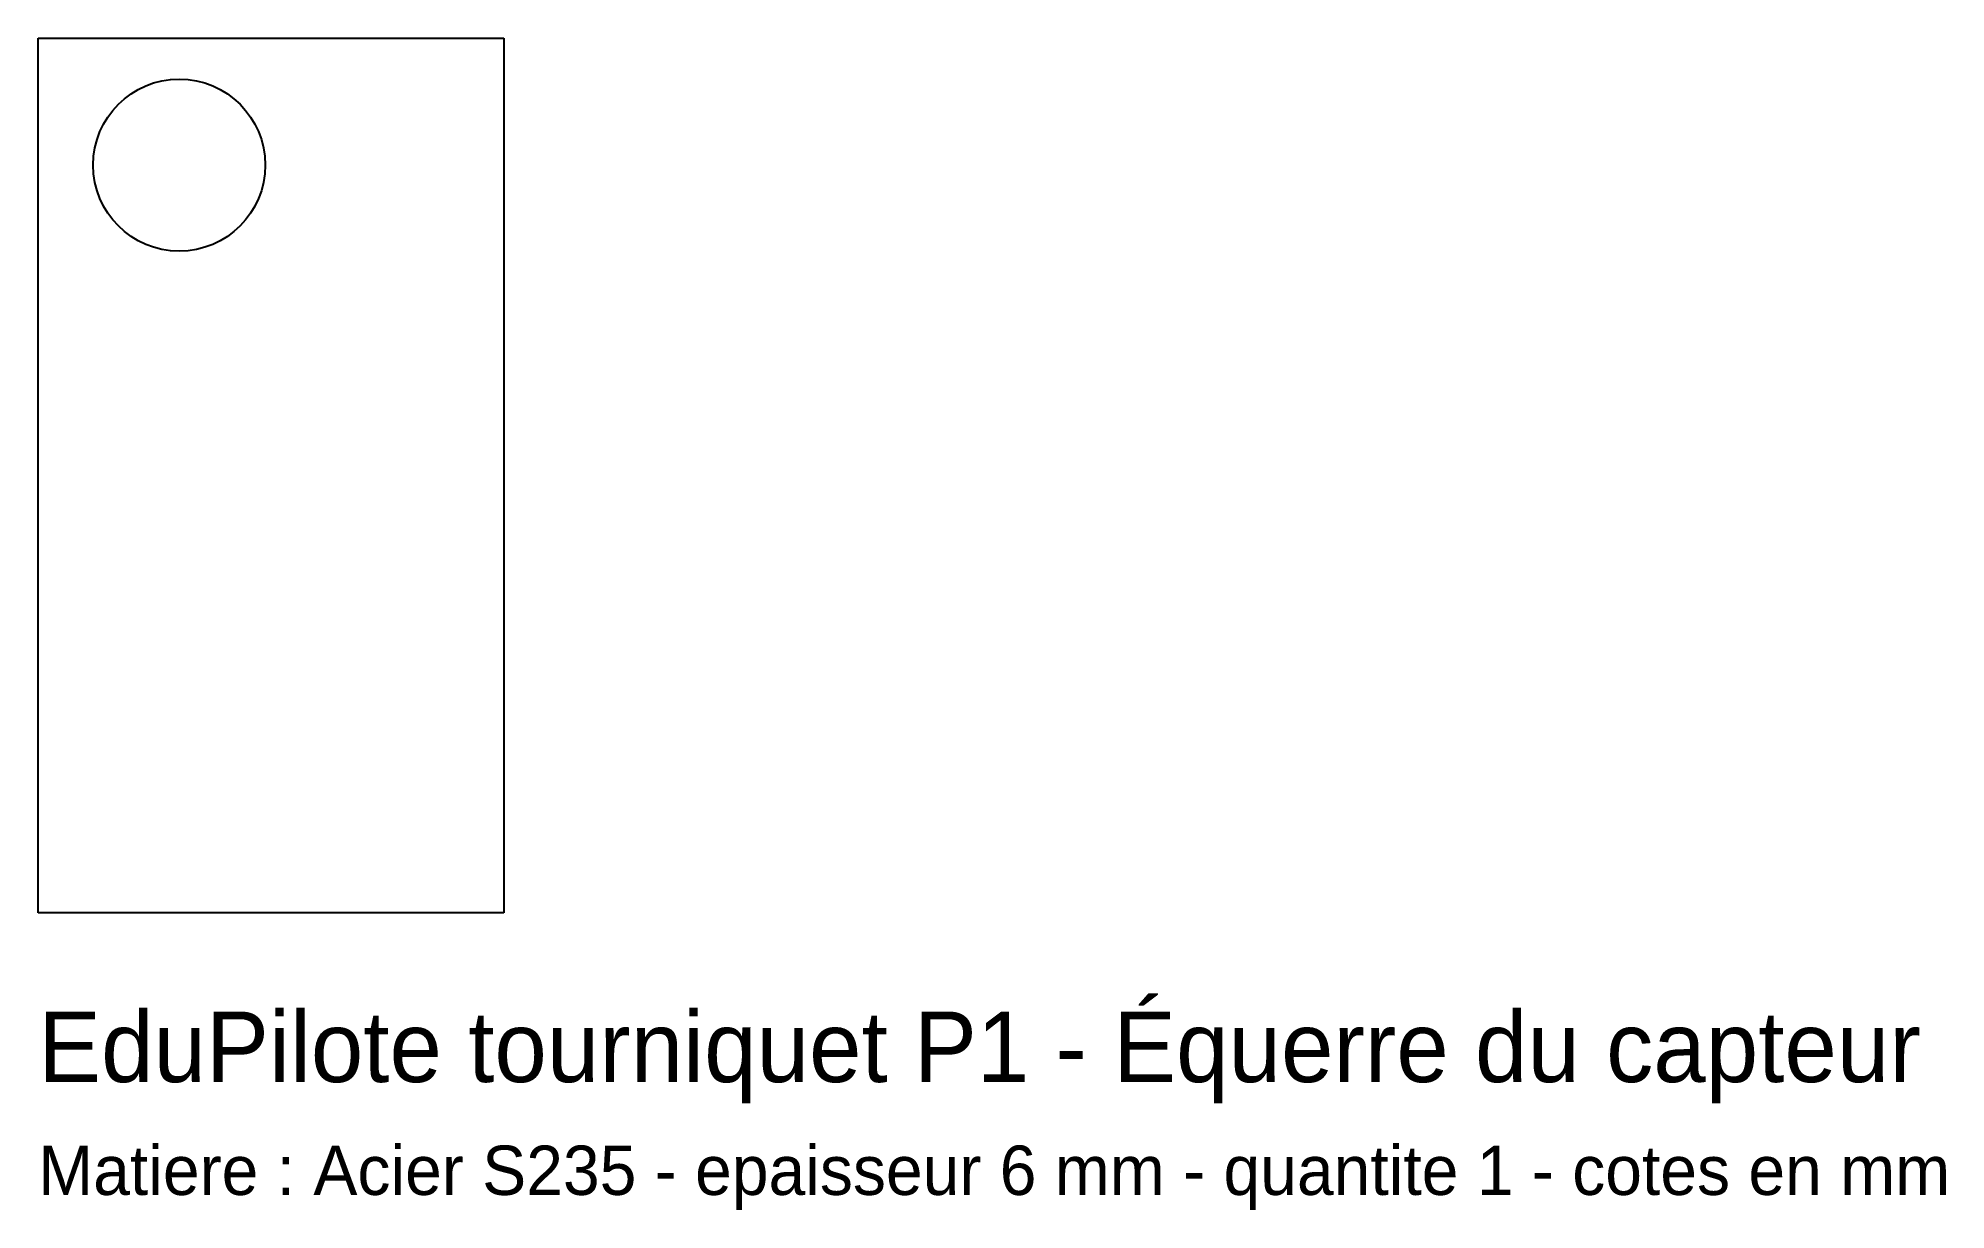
# Model space of a CAD drawing. Header units: millimetres. Extents: x -17 to 119, y -52 to 31.
import ezdxf

# ---------------------------------------------------------------- set-up
doc = ezdxf.new("R2010")
doc.units = ezdxf.units.MM
doc.layers.add('DECOUPE', color=7, linetype='Continuous')
doc.layers.add('TEXTE', color=3, linetype='Continuous')

msp = doc.modelspace()

# ---------------------------------------------------------------- linework, layer by layer
at = {"layer": 'DECOUPE'}
for p, q in [((-16.5, -31), (-16.5, 31)), ((-16.5, 31), (16.5, 31)), ((16.5, 31), (16.5, -31)), ((16.5, -31), (-16.5, -31))]:
    msp.add_line(p, q, dxfattribs=at)
msp.add_circle((-6.5, 22), 6.1, dxfattribs=at)

# ---------------------------------------------------------------- texts
at = {"layer": 'TEXTE'}
for s, height, p in [('EduPilote tourniquet P1 - Équerre du capteur', 5, (-16.5, -43)), ('Matiere : Acier S235 - epaisseur 6 mm - quantite 1 - cotes en mm', 3.5, (-16.5, -51))]:
    msp.add_text(s, height=height, dxfattribs=at).set_placement(p)

doc.saveas('drawing.dxf')
